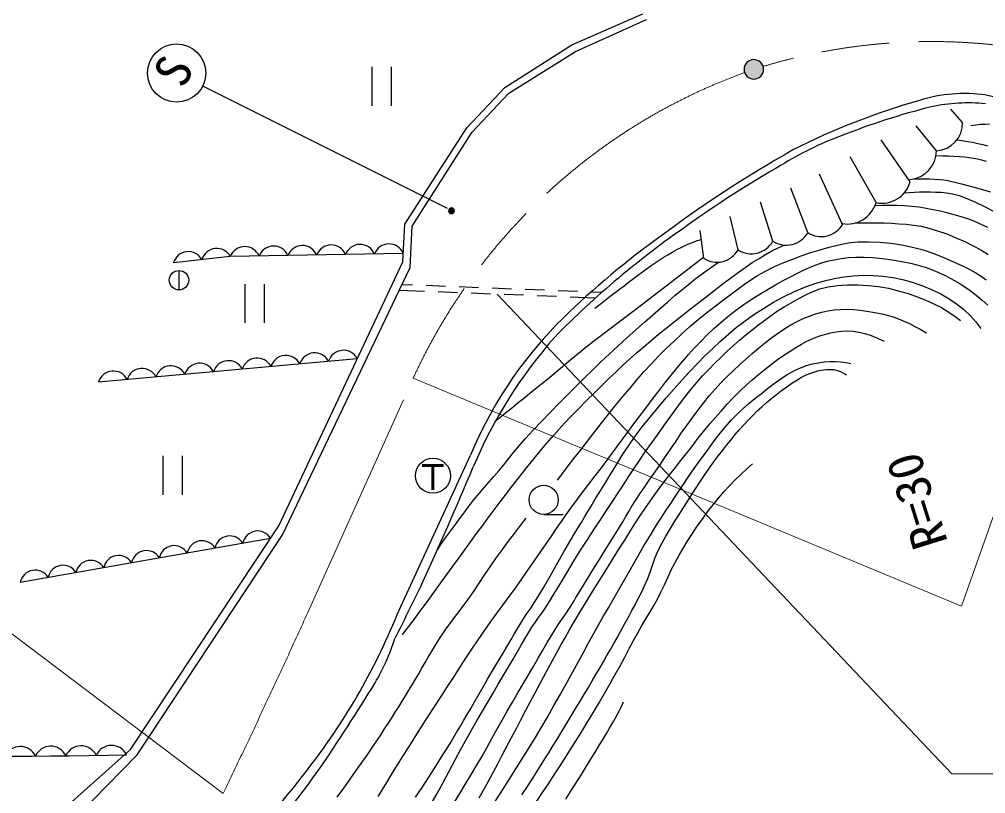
# Model space of a CAD drawing. Units: millimetres, scale not verified. Extents: x 40000 to 680000, y 20000 to 380000.
# Drawn here: x 304195 to 353936, y 284161 to 324002 of the extents above; entities that cross this region are included whole.
import ezdxf
from ezdxf.enums import TextEntityAlignment as Align

# ---------------------------------------------------------------- set-up
doc = ezdxf.new("R2010")
doc.units = ezdxf.units.MM
doc.header["$LTSCALE"] = 1000
doc.linetypes.add('CHAIN', pattern=[18.5, 12, -1.5, 3.5, -1.5])
for name, color, linetype, lineweight in [('M-BGD', 7, 'Continuous', 25), ('M-BMK', 2, 'CHAIN', 13), ('M-BMK-SRVR', 3, 'Continuous', 25), ('M-STR-HTXT', 7, 'Continuous', 13), ('M-STR-STRC', 7, 'Continuous', 25)]:
    doc.layers.add(name, color=color, linetype=linetype, lineweight=lineweight)
doc.styles.add('ＭＳ ゴシック', font='')
doc.styles.get('ＭＳ ゴシック').set_extended_font_data('MS Gothic')

msp = doc.modelspace()

# ---------------------------------------------------------------- hatches: boundary and pattern name
at = {"layer": 'M-BGD'}
msp.add_hatch(color=256, dxfattribs=at).paths.add_polyline_path([(326592, 314149, 1), (326292, 314149, 1)])
at = {"layer": 'M-BMK-SRVR'}
msp.add_hatch(color=256, dxfattribs=at).paths.add_polyline_path([(342502, 321430, 0.41421), (342002, 321930, 0.41421), (341502, 321430, 0.41421), (342002, 320930, 0.41421)])

# ---------------------------------------------------------------- linework, layer by layer
at = {"layer": 'M-BGD'}
for p, q in [((332829, 322354), (336478, 324002)), ((329392, 320197), (332829, 322354)), ((322334, 321553), (322334, 319553)), ((323334, 321553), (323334, 319553)), ((327491, 318173), (329392, 320197)), ((352749, 318697), (352138, 319381)), ((351397, 317236), (350366, 318521)), ((324422, 313360), (327491, 318173)), ((350051, 315639), (348559, 317802)), ((348292, 314571), (346962, 316924)), ((345366, 316047), (346533, 313498)), ((344777, 313026), (343909, 315319)), ((342982, 312586), (342348, 314591)), ((341194, 312146), (340786, 313863)), ((346577, 313467), (346566, 313492)), ((324306, 311229), (324422, 313360)), ((339225, 313135), (339417, 311706)), ((312416, 310080), (312416, 311080)), ((317749, 297470), (324306, 311229)), ((312416, 310580), (312417, 310581)), ((315794, 310381), (315794, 308381)), ((316794, 310381), (316794, 308381)), ((325049, 310003), (323747, 310055)), ((324432, 310328), (323887, 310349)), ((326130, 310261), (325131, 310300)), ((326748, 309936), (325749, 309976)), ((327829, 310194), (326830, 310233)), ((328447, 309869), (327448, 309909)), ((329528, 310127), (328528, 310166)), ((331226, 310060), (330227, 310099)), ((332925, 309993), (331926, 310032)), ((334169, 309944), (333624, 309965)), ((330146, 309802), (329146, 309842)), ((331844, 309735), (330845, 309775)), ((333847, 309656), (332544, 309708)), ((321590, 306540), (308269, 305339)), ((311583, 301538), (311583, 299538)), ((312583, 301538), (312583, 299538)), ((323644, 293374), (327422, 301585)), ((331185, 298527), (332185, 298527)), ((310260, 286154), (317749, 297470)), ((317132, 297298), (304246, 295034)), ((306174, 282005), (310260, 286154))]:
    msp.add_line(p, q, dxfattribs=at)
for points in [[(290935, 275569), (305456, 282462), (309909, 286439), (317561, 297943), (323930, 311533), (324045, 313464), (327237, 318424), (329192, 320503), (332629, 322694), (336283, 324279)], [(353931, 320115), (361636, 318558), (388609, 302930), (400657, 295550)], [(353176, 318547), (353429, 318578), (353673, 318601), (353907, 318616), (354132, 318623)], [(352450, 317797), (352727, 317762), (352998, 317721), (353265, 317674), (353526, 317621), (353783, 317561), (354034, 317495)], [(351377, 316989), (351707, 316986), (352015, 316978), (352305, 316965), (352580, 316947), (352843, 316922), (353084, 316892), (353301, 316860), (353509, 316820), (353725, 316769), (353966, 316703)], [(350213, 315792), (350509, 315799), (350787, 315801), (351051, 315795), (351305, 315783), (351554, 315762), (351783, 315736), (351989, 315705), (352195, 315664), (352420, 315612), (352687, 315544), (353014, 315458), (353387, 315357), (353778, 315244), (354160, 315122)], [(349742, 315071), (350003, 315091), (350264, 315109), (350528, 315121), (350798, 315126), (351077, 315118), (351355, 315110), (351631, 315102), (351918, 315079), (352228, 315028), (352574, 314931), (352972, 314782), (353416, 314589), (353878, 314366), (354331, 314125)], [(348240, 314421), (348626, 314439), (349009, 314444), (349388, 314438), (349764, 314419), (350136, 314389), (350504, 314347), (350869, 314292), (351230, 314226), (351589, 314149), (351945, 314061), (352301, 313966), (352656, 313861), (353008, 313746), (353354, 313616), (353692, 313469), (354022, 313303)], [(347222, 313523), (347592, 313534), (347962, 313540), (348333, 313540), (348707, 313531), (349084, 313510), (349461, 313486), (349836, 313459), (350217, 313419), (350608, 313356), (351018, 313261), (351460, 313126), (351929, 312959), (352405, 312768), (352868, 312564), (353295, 312356), (353691, 312138), (354070, 311903)], [(323912, 292336), (324098, 292574), (324312, 292855), (324553, 293175), (324816, 293529), (325098, 293911), (325410, 294339), (325755, 294817), (326474, 295814), (326813, 296282), (327436, 297136), (327735, 297545), (328032, 297949), (328331, 298351), (328637, 298759), (328948, 299169), (329255, 299572), (329551, 299957), (329828, 300316), (330081, 300640), (330313, 300935), (330536, 301214), (330759, 301489), (330993, 301772), (331230, 302055), (331461, 302331), (331702, 302611), (331964, 302906), (332261, 303227), (332607, 303588), (332991, 303979), (333395, 304383), (333799, 304783), (334185, 305161), (334547, 305514), (334899, 305853), (335247, 306183), (335600, 306509), (335963, 306835), (336337, 307159), (336716, 307478), (337102, 307795), (337495, 308113), (337897, 308436), (338314, 308770), (338747, 309111), (339183, 309452), (339614, 309784), (340028, 310100), (340426, 310402), (340814, 310696), (341193, 310978), (341562, 311241), (341921, 311483), (342269, 311703), (342608, 311904), (342936, 312086), (343255, 312247), (343563, 312387)], [(331894, 300289), (332171, 300653), (332454, 301023), (332743, 301400), (333038, 301783), (333960, 302970), (334280, 303378), (334607, 303788), (334941, 304199), (335282, 304612), (335629, 305031), (335983, 305449), (336346, 305863), (336719, 306268), (337102, 306666), (337495, 307060), (337897, 307447), (338304, 307825), (338715, 308191), (339137, 308550), (339573, 308903), (340009, 309245), (340434, 309567), (341198, 310134), (341528, 310377), (341851, 310603), (342191, 310818), (342572, 311030), (343003, 311243), (343468, 311451), (343953, 311650), (344445, 311833), (344933, 311997), (345410, 312147), (345887, 312286), (346369, 312406), (346863, 312496), (347376, 312548), (347916, 312559), (348480, 312537), (349053, 312483), (349622, 312399), (350173, 312288), (350720, 312137), (351273, 311946), (351811, 311732), (352310, 311514), (352751, 311311), (353119, 311129), (353427, 310955), (353699, 310781), (353955, 310598)], [(333816, 309137), (334092, 309351), (334357, 309557), (334612, 309754), (334858, 309943), (335095, 310124), (335321, 310296), (335535, 310459), (335741, 310615), (335944, 310766), (336343, 311060), (336534, 311202), (336724, 311340), (336918, 311476), (337123, 311611), (337341, 311749), (337570, 311888), (337802, 312024), (338033, 312152), (338256, 312266), (338471, 312368), (338683, 312461), (338890, 312543), (339092, 312614), (339287, 312673)], [(323955, 311961), (315054, 311796), (312129, 311468)], [(322667, 284012), (322895, 284371), (323116, 284735), (323341, 285109), (323583, 285502), (323840, 285913), (324380, 286775), (324663, 287225), (324955, 287685), (325262, 288163), (325581, 288659), (325908, 289164), (326235, 289667), (326557, 290160), (326871, 290644), (327183, 291127), (327494, 291604), (327805, 292073), (328116, 292530), (328427, 292971), (328737, 293395), (329047, 293813), (329360, 294236), (329676, 294672), (330001, 295133), (330334, 295610), (331581, 297411), (331846, 297796), (332103, 298169), (332364, 298541), (332639, 298925), (332929, 299317), (333226, 299710), (333841, 300513), (334157, 300932), (334482, 301369), (335496, 302740), (335831, 303188), (336494, 304071), (336824, 304506), (337148, 304927), (337463, 305330), (337765, 305709), (338054, 306070), (338340, 306417), (338632, 306756), (338940, 307092), (339266, 307429), (339605, 307764), (339951, 308090), (340300, 308402), (340645, 308693), (340985, 308961), (341322, 309208), (341662, 309441), (342007, 309666), (342361, 309889), (342732, 310115), (343118, 310340), (343506, 310557), (343885, 310759), (344242, 310939), (344567, 311096), (344866, 311235), (345157, 311357), (345456, 311462), (345781, 311552), (346129, 311630), (346489, 311694), (346864, 311741), (347258, 311767), (347674, 311771), (348130, 311747), (348625, 311699), (349131, 311632), (349620, 311550), (350065, 311459), (350457, 311360), (350816, 311251), (351152, 311128), (351480, 310990), (351812, 310835), (352148, 310664), (352481, 310477), (352809, 310274), (353131, 310054), (353444, 309816), (353750, 309560), (354048, 309287)], [(325712, 296714), (325930, 297025), (326140, 297321), (326342, 297604), (326537, 297874), (326726, 298131), (326908, 298377), (327084, 298613), (327254, 298838), (327420, 299054), (327580, 299261), (327874, 299627), (328135, 299934), (328379, 300208), (328620, 300479), (328875, 300774), (329131, 301086), (329380, 301396), (329637, 301715), (329920, 302055), (330247, 302427), (330630, 302843), (331058, 303296), (331512, 303767), (331971, 304237), (332415, 304688), (332842, 305118), (333266, 305540), (333690, 305956), (334118, 306368), (334551, 306778), (335000, 307192), (335461, 307609), (335923, 308020), (336372, 308417), (337196, 309140), (337577, 309473), (337943, 309788), (338295, 310085), (338638, 310365), (338969, 310628), (339288, 310873), (339595, 311100), (339890, 311310), (340175, 311503)], [(328707, 303336), (329014, 303582), (329312, 303821), (329600, 304053), (329879, 304279), (330149, 304498), (330667, 304919), (331392, 305510), (331831, 305871), (332603, 306516), (332973, 306822), (333357, 307132), (333755, 307442), (334154, 307745), (334959, 308349), (335369, 308660), (335790, 308983), (336220, 309315), (337490, 310298), (338670, 311205), (339045, 311493), (339408, 311771)], [(324588, 283972), (324928, 284471), (325278, 285006), (325637, 285571), (326000, 286156), (326364, 286749), (326722, 287340), (326899, 287636), (327076, 287936), (327253, 288238), (327430, 288542), (327606, 288846), (328128, 289751), (328299, 290046), (328469, 290335), (329165, 291517), (329338, 291809), (329506, 292092), (329667, 292363), (329820, 292618), (329962, 292853), (330091, 293064), (330292, 293381), (330434, 293588), (330557, 293761), (330701, 293976), (330907, 294307), (331186, 294780), (331511, 295346), (331865, 295965), (332229, 296600), (332586, 297213), (332762, 297511), (332942, 297814), (333124, 298121), (333309, 298429), (333493, 298737), (333677, 299042), (333858, 299342), (334037, 299635), (334211, 299919), (334379, 300192), (334692, 300701), (334981, 301174), (335265, 301628), (335562, 302080), (335892, 302547), (336263, 303036), (336663, 303537), (337078, 304038), (337496, 304528), (337904, 304995), (338300, 305439), (338692, 305868), (339084, 306281), (339480, 306682), (339885, 307069), (340292, 307445), (340699, 307808), (341115, 308158), (341548, 308494), (342006, 308816), (342500, 309132), (343023, 309441), (343562, 309733), (344101, 309997), (344626, 310220), (345135, 310403), (345638, 310554), (346138, 310672), (346637, 310758), (347137, 310813), (347641, 310835), (348147, 310826), (348651, 310785), (349153, 310713), (349648, 310610), (350148, 310472), (350653, 310299), (351149, 310097), (351620, 309871), (352050, 309627), (352441, 309364), (352803, 309079), (353133, 308772), (353429, 308445), (353687, 308099)], [(325402, 283644), (325695, 284165), (326003, 284733), (326627, 285903), (326927, 286451), (327213, 286963), (327492, 287457), (327767, 287937), (328037, 288406), (328306, 288870), (328577, 289334), (328849, 289794), (329609, 291074), (329826, 291446), (330027, 291794), (330216, 292121), (330399, 292430), (330580, 292724), (330743, 292973), (330886, 293173), (331032, 293372), (331203, 293618), (331425, 293958), (331712, 294421), (332048, 294977), (332410, 295580), (332776, 296184), (333123, 296744), (333453, 297261), (333781, 297763), (334104, 298253), (334420, 298729), (334725, 299191), (335013, 299634), (335286, 300057), (335554, 300470), (335826, 300882), (336111, 301305), (336416, 301746), (336733, 302197), (337055, 302647), (337373, 303086), (338236, 304266), (338504, 304626), (338777, 304975), (339064, 305319), (339366, 305658), (339678, 305989), (339997, 306312), (340318, 306625), (340637, 306927), (340954, 307218), (341272, 307499), (341591, 307770), (341913, 308032), (342238, 308285), (342566, 308531), (342895, 308768), (343228, 308996), (343569, 309212), (343922, 309415), (344278, 309614), (344636, 309809), (345006, 309988), (345400, 310138), (345829, 310247), (346306, 310313), (346824, 310343), (347363, 310342), (347902, 310311), (348421, 310254), (348930, 310164), (349440, 310039), (349941, 309888), (350418, 309721), (350861, 309547), (351271, 309364), (351656, 309167), (352013, 308958), (352341, 308737), (352636, 308507)], [(326588, 283728), (326861, 284166), (327145, 284627), (327432, 285104), (327717, 285584), (327995, 286058), (328262, 286526), (328524, 286995), (328782, 287465), (329042, 287934), (329305, 288400), (329576, 288871), (329853, 289346), (330130, 289816), (330656, 290709), (330903, 291129), (331144, 291541), (331373, 291932), (331588, 292293), (331782, 292612), (331952, 292878), (332102, 293098), (332360, 293467), (332480, 293647), (332583, 293809), (332666, 293945), (332747, 294081), (332845, 294246), (332979, 294466), (333371, 295104), (333602, 295479), (333837, 295858), (334059, 296217), (334272, 296558), (334901, 297556), (335094, 297867), (335265, 298153), (335417, 298416), (335566, 298674), (335727, 298945), (335918, 299248), (336142, 299588), (336391, 299954), (336655, 300335), (336925, 300725), (337193, 301113), (337457, 301504), (337725, 301903), (337996, 302305), (338270, 302705), (338549, 303097), (338832, 303485), (339118, 303872), (339409, 304252), (339704, 304622), (340005, 304973), (340311, 305305), (340623, 305621), (340940, 305924), (341261, 306219), (341585, 306510), (341917, 306802), (342255, 307093), (342597, 307374), (342936, 307638), (343268, 307876), (343593, 308089), (343912, 308281), (344229, 308453), (344545, 308605), (344862, 308735), (345179, 308845), (345495, 308934), (345811, 309002), (346130, 309050), (346454, 309080), (346790, 309085), (347137, 309067), (347483, 309031), (347819, 308985), (348133, 308936), (348417, 308886), (348679, 308831), (348930, 308767), (349182, 308689), (349448, 308592), (349725, 308478), (350007, 308349), (350294, 308204), (350590, 308043), (350897, 307864)], [(327857, 283945), (328108, 284377), (328351, 284811), (328588, 285249), (328822, 285691), (329056, 286137), (329535, 287049), (329780, 287520), (330025, 287992), (330268, 288458), (330506, 288911), (330739, 289348), (330967, 289775), (331193, 290194), (331418, 290607), (331861, 291416), (332072, 291800), (332286, 292184), (332511, 292582), (332759, 293007), (333037, 293472), (333340, 293966), (333653, 294473), (334263, 295454), (334818, 296353), (335087, 296786), (335354, 297211), (335622, 297630), (335884, 298038), (336141, 298433), (336399, 298823), (336666, 299216), (336952, 299620), (337270, 300049), (337614, 300497), (337964, 300945), (338300, 301371), (338602, 301755), (338856, 302082), (339075, 302365), (339281, 302628), (339495, 302893), (339739, 303183), (340017, 303506), (340315, 303846), (340627, 304193), (340945, 304533), (341264, 304853), (341586, 305156), (341917, 305450), (342250, 305732), (342582, 306001), (342907, 306253), (343228, 306493), (343549, 306721), (343865, 306932), (344170, 307125), (344459, 307293), (344725, 307435), (344970, 307554), (345207, 307653), (345446, 307735), (345700, 307806), (345968, 307869), (346242, 307922), (346522, 307958), (346811, 307970), (347107, 307952), (347412, 307903), (347724, 307830), (348044, 307730), (348372, 307603), (348708, 307446)], [(328649, 283703), (328961, 284187), (329273, 284675), (329580, 285158), (330169, 286091), (330461, 286559), (330757, 287042), (331062, 287552), (331382, 288103), (331715, 288689), (332051, 289286), (332684, 290422), (332965, 290932), (333229, 291417), (333482, 291885), (333733, 292346), (333990, 292808), (334253, 293271), (334518, 293729), (335044, 294632), (335302, 295077), (335554, 295520), (336049, 296397), (336294, 296823), (336539, 297237), (336780, 297631), (337015, 298006), (337252, 298375), (337497, 298750), (337757, 299145), (338036, 299564), (338327, 300000), (338628, 300443), (338935, 300886), (339244, 301318), (339558, 301750), (339880, 302188), (340205, 302616), (340528, 303021), (340845, 303387), (341153, 303706), (341453, 303987), (341753, 304244), (342057, 304490), (342374, 304739), (342708, 305000), (343056, 305265), (343408, 305518), (343755, 305746), (344089, 305934), (344409, 306078), (344721, 306188), (345026, 306270), (345324, 306328), (345618, 306371), (345906, 306396), (346188, 306401), (346464, 306385), (346735, 306350), (347001, 306298)], [(330066, 284098), (330381, 284583), (330711, 285094), (331063, 285650), (331250, 285949), (331445, 286264), (331647, 286590), (331854, 286925), (332064, 287266), (332275, 287611), (332486, 287956), (332694, 288300), (332898, 288639), (333097, 288970), (333292, 289299), (333488, 289629), (333683, 289961), (333877, 290291), (334069, 290620), (334257, 290946), (334442, 291266), (334621, 291580), (334795, 291887), (334962, 292184), (335123, 292475), (335282, 292761), (335436, 293041), (335586, 293317), (335731, 293586), (335870, 293848), (336003, 294103), (336129, 294350), (336248, 294588), (336358, 294818), (336541, 295239), (336680, 295617), (336801, 295971), (336928, 296318), (337086, 296679), (337266, 297034), (337451, 297371), (337655, 297718), (337892, 298101), (338514, 299085), (338902, 299693), (339322, 300335), (339755, 300969), (340186, 301558), (340399, 301832), (340614, 302104), (340830, 302372), (341049, 302635), (341270, 302893), (341494, 303144), (341720, 303388), (341949, 303624), (342181, 303851), (342417, 304069), (342659, 304282), (342912, 304494), (343170, 304703), (343433, 304905), (343696, 305097), (343958, 305276), (344215, 305439), (344464, 305583), (344702, 305704), (344928, 305800), (345352, 305930), (345753, 305991), (346126, 305978), (346466, 305884), (346768, 305706)], [(330830, 283775), (331132, 284221), (331460, 284717), (331640, 284992), (331831, 285287), (332031, 285598), (332237, 285920), (332445, 286248), (332654, 286577), (332859, 286903), (333058, 287221), (333248, 287527), (333426, 287815), (333592, 288089), (333752, 288355), (333905, 288613), (334053, 288864), (334196, 289109), (334335, 289350), (334470, 289587), (334604, 289822), (334735, 290054), (334865, 290286), (335117, 290744), (335355, 291191), (335583, 291625), (335805, 292043), (336023, 292441), (336236, 292811), (336444, 293153), (336646, 293483), (336843, 293815), (337038, 294163), (337223, 294530), (337399, 294907), (337573, 295289), (337755, 295672), (337950, 296051), (338160, 296428), (338379, 296805), (338607, 297181), (338845, 297554), (339092, 297922), (339352, 298289), (339624, 298656), (339905, 299018), (340190, 299368), (340475, 299700), (340761, 300014), (341050, 300314), (341342, 300600), (341636, 300871), (341931, 301124)], [(320561, 283984), (320890, 284438), (321263, 284958), (321661, 285518), (322062, 286093), (322446, 286657), (322631, 286933), (322816, 287213), (323000, 287495), (323183, 287779), (323365, 288064), (323546, 288349), (323726, 288634), (323903, 288917), (324078, 289199), (324251, 289479), (324421, 289760), (324589, 290045), (324756, 290332), (324921, 290619), (325084, 290904), (325245, 291184), (325404, 291458), (325561, 291722), (325715, 291975), (325868, 292215), (326161, 292646), (326442, 293027), (326716, 293383), (326992, 293742), (327275, 294128), (327567, 294550), (327863, 294990), (328161, 295437), (328462, 295881), (328764, 296312), (329066, 296731), (329371, 297146), (329676, 297553), (329984, 297952), (330292, 298339)], [(332319, 283875), (332585, 284294), (332856, 284723), (333126, 285152), (333388, 285571), (333637, 285970), (333864, 286339), (334064, 286668), (334244, 286967), (334415, 287255), (334576, 287529), (334725, 287786), (334861, 288026), (334983, 288245), (335089, 288443), (335178, 288616), (335250, 288763), (335301, 288882)]]:
    msp.add_lwpolyline(points, dxfattribs=at)
msp.add_lwpolyline([(326592, 314149, 1), (326292, 314149, 1)], format="xyb", close=True, dxfattribs=at)
for centre, radius in [((312416, 310580), 500), ((325484, 300517), 900), ((331185, 299277), 750)]:
    msp.add_circle(centre, radius, dxfattribs=at)
for centre, radius, start, end in [((360393, 285044), 36159, 105.8174, 116.9367), ((352876, 312210), 7974, 82.3952, 107.0595), ((359921, 284397), 36187, 104.0389, 111.8209), ((353031, 310573), 9128, 84.3141, 101.9382), ((351306, 318677), 1444, 273.623, 0.7647), ((352192, 302451), 16561, 110.2133, 122.0243), ((375427, 261684), 63858, 119.46868, 127.01723), ((349935, 317227), 1462, 273.9597, 0.373), ((370181, 269472), 54107, 119.6545, 125.7412), ((348587, 316067), 1525, 258.8443, 343.7158), ((346824, 315000), 1530, 259.0412, 343.6851), ((364901, 275166), 46411, 124.5572, 135.5678), ((345467, 314104), 1280, 237.3691, 330.1613), ((343672, 313653), 1270, 237.1074, 330.4472), ((320252, 311592), 800, 23.1145, 159.0202), ((321735, 311620), 800, 23.1145, 159.0202), ((323219, 311647), 800, 23.1145, 159.0202), ((361477, 278778), 41819, 125.8575, 135.1055), ((341882, 313202), 1260, 236.8819, 330.7483), ((312893, 311261), 791, 27.9839, 164.7971), ((314355, 311424), 791, 27.9839, 164.7971), ((315801, 311509), 800, 23.1145, 159.0202), ((317285, 311537), 800, 23.1145, 159.0202), ((318768, 311564), 800, 23.1145, 159.0202), ((340101, 312752), 1249, 236.8031, 331.0226), ((347083, 293418), 21290, 135.673, 157.4413), ((349983, 291540), 24327, 138.5103, 157.185), ((320877, 306172), 802, 27.278, 163.0274), ((314957, 305639), 802, 27.278, 163.0274), ((316437, 305772), 802, 27.278, 163.0274), ((317917, 305905), 802, 27.278, 163.0274), ((319397, 306039), 802, 27.278, 163.0274), ((309036, 305105), 802, 27.278, 163.0274), ((310517, 305238), 802, 27.278, 163.0274), ((311997, 305372), 802, 27.278, 163.0274), ((313477, 305505), 802, 27.278, 163.0274), ((145300, 377490), 197670, 335.29343, 337.22612), ((316464, 296898), 778, 30.917, 169.0102), ((313600, 296395), 778, 30.917, 169.0102), ((315032, 296646), 778, 30.917, 169.0102), ((310737, 295891), 778, 30.917, 169.0102), ((312169, 296143), 778, 30.917, 169.0102), ((307873, 295388), 778, 30.917, 169.0102), ((309305, 295640), 778, 30.917, 169.0102), ((305010, 294885), 778, 30.917, 169.0102), ((306441, 295137), 778, 30.917, 169.0102), ((954508, -17355), 702797, 153.62391, 153.8724), ((292525, 306059), 33605, 321.8967, 337.8218), ((312638, 295634), 11436, 329.6552, 342.1938), ((220701, 352666), 119624, 325.77701, 328.32731), ((304246, 285725), 862, 25.4306, 155.7084), ((305811, 285742), 862, 25.4983, 155.7761), ((307376, 285760), 862, 25.566, 155.8438), ((308941, 285780), 862, 25.6337, 155.9115), ((291077, 1610519), 1324497, 269.45266, 270.80645), ((265746, 326241), 67134, 312.57175, 322.44655), ((255892, 331758), 78806, 318.66658, 323.95624)]:
    msp.add_arc(centre, radius, start, end, dxfattribs=at)
at = {"layer": 'M-BMK'}
msp.add_line((319048, 293487), (324470, 305540), dxfattribs=at)
for centre, radius, start, end in [((351155, 292860), 30000, 68.3808, 106.8096), ((351750, 293058), 30000, 109.9169, 155.4132), ((-190647, 526050), 560245, 334.42095, 335.47382)]:
    msp.add_arc(centre, radius, start, end, dxfattribs=at)
at = {"layer": 'M-BMK-SRVR'}
msp.add_lwpolyline([(342502, 321430, 0.41421), (342002, 321930, 0.41421), (341502, 321430, 0.41421), (342002, 320930, 0.41421)], format="xyb", close=True, dxfattribs=at)
at = {"layer": 'M-STR-HTXT'}
for p, q in [((362208, 320750), (352691, 293808)), ((324470, 305540), (352691, 293808)), ((314688, 284161), (290866, 302166))]:
    msp.add_line(p, q, dxfattribs=at)
msp.add_lwpolyline([(328797, 309855), (352187, 285182), (369687, 285182)], dxfattribs=at)
at = {"layer": 'M-STR-STRC'}
msp.add_line((326233, 314266), (313634, 320566), dxfattribs=at)
msp.add_circle((312293, 321237), 1500, dxfattribs=at)

# ---------------------------------------------------------------- texts
at = {"layer": 'M-BGD', "style": 'ＭＳ ゴシック'}
msp.add_text('Ｔ', height=1320, dxfattribs=at).set_placement((325479, 300453), align=Align.MIDDLE_CENTER)
at = {"layer": 'M-STR-HTXT', "style": 'ＭＳ ゴシック'}
msp.add_text('R=30', height=1833, rotation=107.389, dxfattribs=at).set_placement((351780, 299652), align=Align.BOTTOM_CENTER)
at = {"layer": 'M-STR-STRC', "style": 'ＭＳ ゴシック'}
msp.add_text('S', height=1833, rotation=63.375, dxfattribs=at).set_placement((313432, 320696), align=Align.BOTTOM_CENTER)

doc.saveas('drawing.dxf')
